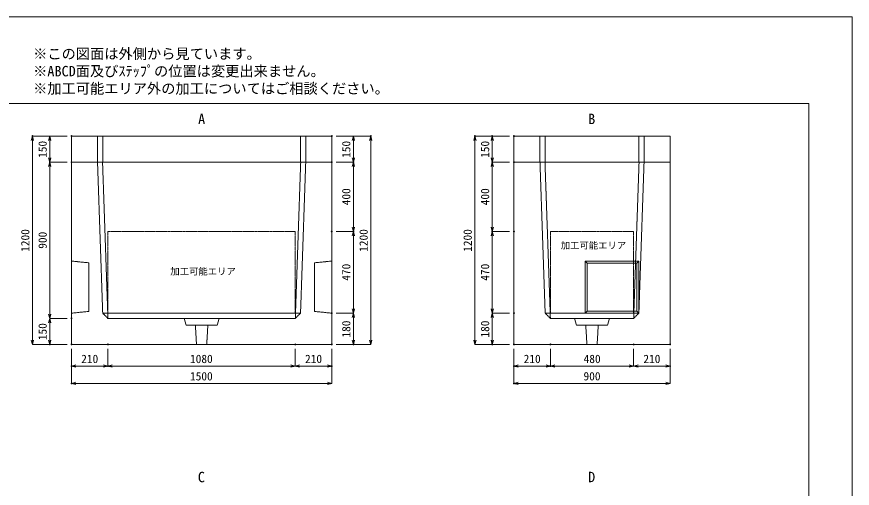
# Model space of a CAD drawing. Units: millimetres, scale not verified. Extents: x -3712 to 3712, y -2625 to 2625.
# Drawn here: x -1103 to 3712, y -91 to 2625 of the extents above; entities that cross this region are included whole.
import ezdxf
from ezdxf.enums import TextEntityAlignment as Align

# ---------------------------------------------------------------- set-up
doc = ezdxf.new("R2010")
doc.units = ezdxf.units.MM
doc.header["$LTSCALE"] = 10
doc.header["$PDMODE"] = 32
doc.header["$PDSIZE"] = 5
doc.linetypes.add('LONG_DASHED1', pattern=[7, 6, -1])
doc.linetypes.add('LONG_DOUBLE_CHAIN', pattern=[21.8, 18, -1, 0.6, -0.6, 0.6, -1])
for name, color, linetype, lineweight in [('0-0_D-TTL', 7, 'Continuous', 9), ('0-1_Defpoints', 7, 'Continuous', 9), ('0-3_D-TTL-TXT', 7, 'Continuous', 9), ('0-5_D-STR-STR5', 1, 'LONG_DOUBLE_CHAIN', 9), ('0-6_D-STR-DIM', 3, 'Continuous', 9), ('0-7_0', 7, 'Continuous', 9), ('0-8_D-STR', 7, 'LONG_DASHED1', 9)]:
    doc.layers.add(name, color=color, linetype=linetype, lineweight=lineweight)
doc.layers.add('0-4_D-STR-TXT', color=7, linetype='Continuous')
doc.styles.add('ＭＳ ゴシック', font='')
doc.styles.get('ＭＳ ゴシック').set_extended_font_data('MS Gothic')

# ---------------------------------------------------------------- blocks, each defined once
blk = doc.blocks.new('A$C4DE05FD1')
at = {"layer": '0-0_D-TTL', "color": 134}
for p, q in [((2000, 38000), (57400, 38000)), ((57400, 38000), (57400, 2000))]:
    blk.add_line(p, q, dxfattribs=at)
at = {"layer": '0-1_Defpoints', "color": 134}
for p, q in [((0, 42000), (59400, 42000)), ((59400, 42000), (59400, 0))]:
    blk.add_line(p, q, dxfattribs=at)
at = {"layer": '0-3_D-TTL-TXT', "style": 'ＭＳ ゴシック'}
for s, p in [('※この図面は外側から見ています。', (21630.46, 39907.83)), ('※ABCD面及びｽﾃｯﾌﾟの位置は変更出来ません。', (21630.46, 39107.83)), ('※加工可能エリア外の加工についてはご相談ください。', (21630.46, 38307.83))]:
    blk.add_text(s, height=481.1, dxfattribs=at).set_placement(p, align=Align.BOTTOM_LEFT)
blk = doc.blocks.new('A$C31CA379A')
at = {"layer": '0-4_D-STR-TXT', "style": 'ＭＳ ゴシック'}
for s, p in [('A', (-162.94, -1095.26)), ('B', (17819.31, -1095.26)), ('C', (-175.69, -17595.27)), ('D', (17819.31, -17595.27))]:
    blk.add_text(s, height=481.1, dxfattribs=at).set_placement(p, align=Align.BOTTOM_LEFT)
blk = doc.blocks.new('_Open30')
at = {"layer": '0-7_0'}
blk.add_line((0, 0), (-10, 0), dxfattribs=at)
blk.add_lwpolyline([(-10, 2.679), (0, 0), (-10, -2.679)], dxfattribs=at)
blk = doc.blocks.new('A$C273A30B2')
at = {"layer": '0-8_D-STR', "linetype": 'Continuous'}
for p, q in [((-4500, 0), (4500, 0)), ((-4500, 0), (-4500, -1500)), ((4500, 0), (4500, -1500)), ((-4500, -1500), (4500, -1500))]:
    blk.add_line(p, q, dxfattribs=at)
at = {"layer": '0-8_D-STR'}
for p, q in [((-3000, 0), (-3000, -1500)), ((-2700, 0), (-2700, -1500)), ((2700, 0), (2700, -1500)), ((3000, 0), (3000, -1500))]:
    blk.add_line(p, q, dxfattribs=at)
blk = doc.blocks.new('A$C226A6CD7')
at = {"layer": '0-8_D-STR', "linetype": 'Continuous'}
for p, q in [((-7500, 0), (7500, 0)), ((-7500, 0), (-7500, -1500)), ((7500, 0), (7500, -1500)), ((-7500, -1500), (7500, -1500))]:
    blk.add_line(p, q, dxfattribs=at)
at = {"layer": '0-8_D-STR'}
for p, q in [((-6000, 0), (-6000, -1500)), ((-5700, 0), (-5700, -1500)), ((5700, 0), (5700, -1500)), ((6000, 0), (6000, -1500))]:
    blk.add_line(p, q, dxfattribs=at)
blk = doc.blocks.new('A$C6FEE151A')
at = {"layer": '0-5_D-STR-STR5'}
for points in [[(5400, -4000), (-5400, -4000), (-5400, -8700)], [(5400, -4000), (5400, -8700), (-5400, -8700)]]:
    blk.add_lwpolyline(points, dxfattribs=at)
at = {"layer": '0-8_D-STR', "linetype": 'Continuous'}
for p, q in [((-7500, 0), (7500, 0)), ((7500, 0), (7500, -10500))]:
    blk.add_line(p, q, dxfattribs=at)
at = {"layer": '0-8_D-STR'}
for p, q in [((-6000, 0), (-5700, -8700)), ((-5710.3, 0), (-5400, -9000)), ((5710.3, 0), (5400, -9000)), ((6000, 0), (5700, -8700)), ((-7500, -5700), (-6500, -5800)), ((7500, -5700), (6500, -5800)), ((-6500, -8600), (-6500, -5800)), ((6500, -8600), (6500, -5800)), ((-7500, -8700), (-6500, -8600)), ((7500, -8700), (6500, -8600)), ((-5400, -9000), (-5700, -8700)), ((-5700, -8700), (5700, -8700)), ((-900, -9400), (-1000, -9000)), ((900, -9400), (1000, -9000)), ((-900, -9400), (900, -9400)), ((-360, -9400), (-294.1, -10500)), ((360, -9400), (294.1, -10500))]:
    blk.add_line(p, q, dxfattribs=at)
at = {"layer": '0-8_D-STR', "linetype": 'Continuous'}
blk.add_lwpolyline([(-7500, 0), (-7500, -10500), (7500, -10500)], dxfattribs=at)
at = {"layer": '0-8_D-STR'}
blk.add_lwpolyline([(-5400, -9000), (5400, -9000), (5700, -8700)], dxfattribs=at)
blk = doc.blocks.new('A$C3F8D5074')
at = {"layer": '0-5_D-STR-STR5'}
for points in [[(2400, -4000), (-2400, -4000), (-2400, -8700)], [(2400, -4000), (2400, -8700), (-2400, -8700)]]:
    blk.add_lwpolyline(points, dxfattribs=at)
at = {"layer": '0-8_D-STR', "linetype": 'Continuous'}
for p, q in [((-4500, 0), (4500, 0)), ((4500, 0), (4500, -10500)), ((-400, -5700), (2700, -5700)), ((-400, -5700), (-400, -8700)), ((-280, -5820), (-400, -5700)), ((2700, -5700), (2580, -5820)), ((2700, -5700), (2700, -8700)), ((-280, -5820), (2580, -5820)), ((-280, -5820), (-280, -8580)), ((2580, -5820), (2580, -8580)), ((-280, -8580), (-400, -8700)), ((-280, -8580), (2580, -8580)), ((2700, -8700), (2580, -8580)), ((-400, -8700), (2700, -8700))]:
    blk.add_line(p, q, dxfattribs=at)
at = {"layer": '0-8_D-STR'}
for p, q in [((-2710.3, 0), (-2400, -9000)), ((2710.3, 0), (2400, -9000)), ((3000, 0), (2700, -8700)), ((-2400, -9000), (-2700, -8700)), ((-2400, -9000), (2400, -9000)), ((-900, -9400), (-1000, -9000)), ((900, -9400), (1000, -9000)), ((2400, -9000), (2700, -8700)), ((-900, -9400), (900, -9400)), ((-360, -9400), (-294.1, -10500)), ((360, -9400), (294.1, -10500))]:
    blk.add_line(p, q, dxfattribs=at)
at = {"layer": '0-8_D-STR', "linetype": 'Continuous'}
blk.add_lwpolyline([(-4500, 0), (-4500, -10500), (4500, -10500)], dxfattribs=at)
at = {"layer": '0-8_D-STR'}
blk.add_lwpolyline([(-3000, 0), (-2700, -8700), (2700, -8700)], dxfattribs=at)

msp = doc.modelspace()

# ---------------------------------------------------------------- linework, layer by layer
at = {"layer": '0-1_Defpoints'}
for p in [(-1012.5, 1937.5), (-787.5, 1937.5), (-787.5, 1937.5), (712.5, 1937.5), (937.5, 1937.5), (1537.5, 1937.5), (1637.5, 1937.5), (1762.5, 1937.5), (-912.5, 1787.5), (-912.5, 1787.5), (-787.5, 1787.5), (-787.5, 1787.5), (712.5, 1787.5), (837.5, 1787.5), (1637.5, 1787.5), (1762.5, 1787.5), (1762.5, 1787.5), (712.5, 1387.5), (837.5, 1387.5), (1637.5, 1387.5), (1762.5, 1387.5), (712.5, 917.5), (1762.5, 917.5), (-787.5, 887.5), (-912.5, 737.5), (-787.5, 737.5), (-787.5, 737.5), (-577.5, 737.5), (502.5, 737.5), (712.5, 737.5), (837.5, 737.5), (1637.5, 737.5), (1762.5, 737.5), (1762.5, 737.5), (1972.5, 737.5), (2452.5, 737.5), (2662.5, 737.5), (-787.5, 612.5), (-577.5, 612.5), (712.5, 612.5), (1762.5, 612.5), (1972.5, 612.5), (2662.5, 612.5), (-787.5, 512.5), (1762.5, 512.5)]:
    msp.add_point(p, dxfattribs=at)
at = {"layer": '0-6_D-STR-DIM'}
for p, q in [((-812.5, 1937.5), (-1012.5, 1937.5)), ((-812.5, 1937.5), (-912.5, 1937.5)), ((737.5, 1937.5), (937.5, 1937.5)), ((737.5, 1937.5), (837.5, 1937.5)), ((1737.5, 1937.5), (1537.5, 1937.5)), ((1737.5, 1937.5), (1637.5, 1937.5)), ((-1012.5, 762.5), (-1012.5, 1912.5)), ((-912.5, 1912.5), (-912.5, 1812.5)), ((837.5, 1912.5), (837.5, 1812.5)), ((937.5, 762.5), (937.5, 1912.5)), ((1537.5, 762.5), (1537.5, 1912.5)), ((1637.5, 1812.5), (1637.5, 1912.5)), ((-812.5, 1787.5), (-912.5, 1787.5)), ((-812.5, 1787.5), (-912.5, 1787.5)), ((737.5, 1787.5), (837.5, 1787.5)), ((737.5, 1787.5), (837.5, 1787.5)), ((1737.5, 1787.5), (1637.5, 1787.5)), ((1737.5, 1787.5), (1637.5, 1787.5)), ((-912.5, 912.5), (-912.5, 1762.5)), ((837.5, 1762.5), (837.5, 1412.5)), ((1637.5, 1412.5), (1637.5, 1762.5)), ((737.5, 1387.5), (837.5, 1387.5)), ((737.5, 1387.5), (837.5, 1387.5)), ((837.5, 942.5), (837.5, 1362.5)), ((1737.5, 1387.5), (1637.5, 1387.5)), ((1737.5, 1387.5), (1637.5, 1387.5)), ((1637.5, 942.5), (1637.5, 1362.5)), ((737.5, 917.5), (837.5, 917.5)), ((737.5, 917.5), (837.5, 917.5)), ((1737.5, 917.5), (1637.5, 917.5)), ((1737.5, 917.5), (1637.5, 917.5)), ((-812.5, 887.5), (-912.5, 887.5)), ((-812.5, 887.5), (-912.5, 887.5)), ((837.5, 892.5), (837.5, 762.5)), ((1637.5, 892.5), (1637.5, 762.5)), ((-912.5, 862.5), (-912.5, 762.5)), ((-812.5, 737.5), (-1012.5, 737.5)), ((-812.5, 737.5), (-912.5, 737.5)), ((737.5, 737.5), (837.5, 737.5)), ((737.5, 737.5), (937.5, 737.5)), ((1737.5, 737.5), (1537.5, 737.5)), ((1737.5, 737.5), (1637.5, 737.5)), ((-787.5, 712.5), (-787.5, 512.5)), ((-787.5, 712.5), (-787.5, 612.5)), ((-577.5, 712.5), (-577.5, 612.5)), ((-577.5, 712.5), (-577.5, 612.5)), ((502.5, 712.5), (502.5, 612.5)), ((502.5, 712.5), (502.5, 612.5)), ((712.5, 712.5), (712.5, 612.5)), ((712.5, 712.5), (712.5, 512.5)), ((1762.5, 712.5), (1762.5, 512.5)), ((1762.5, 712.5), (1762.5, 612.5)), ((1972.5, 712.5), (1972.5, 612.5)), ((1972.5, 712.5), (1972.5, 612.5)), ((2452.5, 712.5), (2452.5, 612.5)), ((2452.5, 712.5), (2452.5, 612.5)), ((2662.5, 712.5), (2662.5, 612.5)), ((2662.5, 712.5), (2662.5, 512.5)), ((-602.5, 612.5), (-762.5, 612.5)), ((477.5, 612.5), (-552.5, 612.5)), ((527.5, 612.5), (687.5, 612.5)), ((1947.5, 612.5), (1787.5, 612.5)), ((2427.5, 612.5), (1997.5, 612.5)), ((2477.5, 612.5), (2637.5, 612.5)), ((687.5, 512.5), (-762.5, 512.5)), ((2637.5, 512.5), (1787.5, 512.5))]:
    msp.add_line(p, q, dxfattribs=at)

# ---------------------------------------------------------------- block references
at = {"layer": '0-0_D-TTL', "xscale": 0.125, "yscale": 0.125}
msp.add_blockref('A$C4DE05FD1', (-3712.5, -2625), dxfattribs=at)
at = {"layer": '0-4_D-STR-TXT', "xscale": 0.125, "yscale": 0.125}
msp.add_blockref('A$C31CA379A', (-37.5, 2125), dxfattribs=at)
at = {"layer": '0-6_D-STR-DIM', "xscale": 2.5, "yscale": 2.5}
for p, rotation in [((-1012.5, 1937.5), 90), ((-912.5, 1937.5), 90), ((837.5, 1937.5), 90), ((937.5, 1937.5), 90), ((1537.5, 1937.5), 90), ((1637.5, 1937.5), 90), ((-912.5, 1787.5), 270), ((-912.5, 1787.5), 90), ((837.5, 1787.5), 270), ((837.5, 1787.5), 90), ((1637.5, 1787.5), 270), ((1637.5, 1787.5), 90), ((837.5, 1387.5), 270), ((1637.5, 1387.5), 270), ((837.5, 1387.5), 90), ((1637.5, 1387.5), 90), ((837.5, 917.5), 270), ((837.5, 917.5), 90), ((1637.5, 917.5), 270), ((1637.5, 917.5), 90), ((-912.5, 887.5), 270), ((-912.5, 887.5), 90), ((-1012.5, 737.5), 270), ((-912.5, 737.5), 270), ((837.5, 737.5), 270), ((937.5, 737.5), 270), ((1537.5, 737.5), 270), ((1637.5, 737.5), 270), ((-787.5, 612.5), 180), ((-577.5, 612.5), 180), ((502.5, 612.5), 180), ((1762.5, 612.5), 180), ((1972.5, 612.5), 180), ((2452.5, 612.5), 180), ((-787.5, 512.5), 180), ((1762.5, 512.5), 180)]:
    msp.add_blockref('_Open30', p, dxfattribs=dict(at, rotation=rotation))
for p in [(-577.5, 612.5), (502.5, 612.5), (712.5, 612.5), (1972.5, 612.5), (2452.5, 612.5), (2662.5, 612.5), (712.5, 512.5), (2662.5, 512.5)]:
    msp.add_blockref('_Open30', p, dxfattribs=at)
at = {"layer": '0-8_D-STR', "xscale": 0.1, "yscale": 0.1}
for name, p in [('A$C226A6CD7', (-37.5, 1937.5)), ('A$C273A30B2', (2212.5, 1937.5)), ('A$C6FEE151A', (-37.5, 1787.5)), ('A$C3F8D5074', (2212.5, 1787.5))]:
    msp.add_blockref(name, p, dxfattribs=at)

# ---------------------------------------------------------------- texts
at = {"layer": '0-5_D-STR-STR5', "style": 'ＭＳ ゴシック'}
for p in [(2032.15, 1277.02), (-217.85, 1127.04)]:
    msp.add_text('加工可能エリア', height=38.49, dxfattribs=at).set_placement(p, align=Align.BOTTOM_LEFT)
at = {"layer": '0-6_D-STR-DIM', "style": 'ＭＳ ゴシック'}
for s, p in [('150', (-915.75, 1811.85)), ('150', (834.25, 1811.85)), ('150', (1634.25, 1811.85)), ('400', (834.25, 1539)), ('400', (1634.25, 1539)), ('1200', (-1015.75, 1270.6)), ('1200', (934.25, 1270.6)), ('1200', (1534.25, 1270.6)), ('900', (-915.75, 1288.38)), ('470', (834.25, 1104)), ('470', (1634.25, 1104)), ('180', (834.25, 776.85)), ('180', (1634.25, 776.85)), ('150', (-915.75, 761.85))]:
    msp.add_text(s, height=48.09, rotation=90, dxfattribs=at).set_placement(p, align=Align.BOTTOM_LEFT)
for s, p in [('210', (-731.5, 615.75)), ('1080', (-104.4, 615.75)), ('210', (558.5, 615.75)), ('210', (1818.5, 615.75)), ('480', (2164, 615.75)), ('210', (2508.5, 615.75)), ('1500', (-104.4, 515.75)), ('900', (2163.37, 515.75))]:
    msp.add_text(s, height=48.09, dxfattribs=at).set_placement(p, align=Align.BOTTOM_LEFT)

doc.saveas('drawing.dxf')
